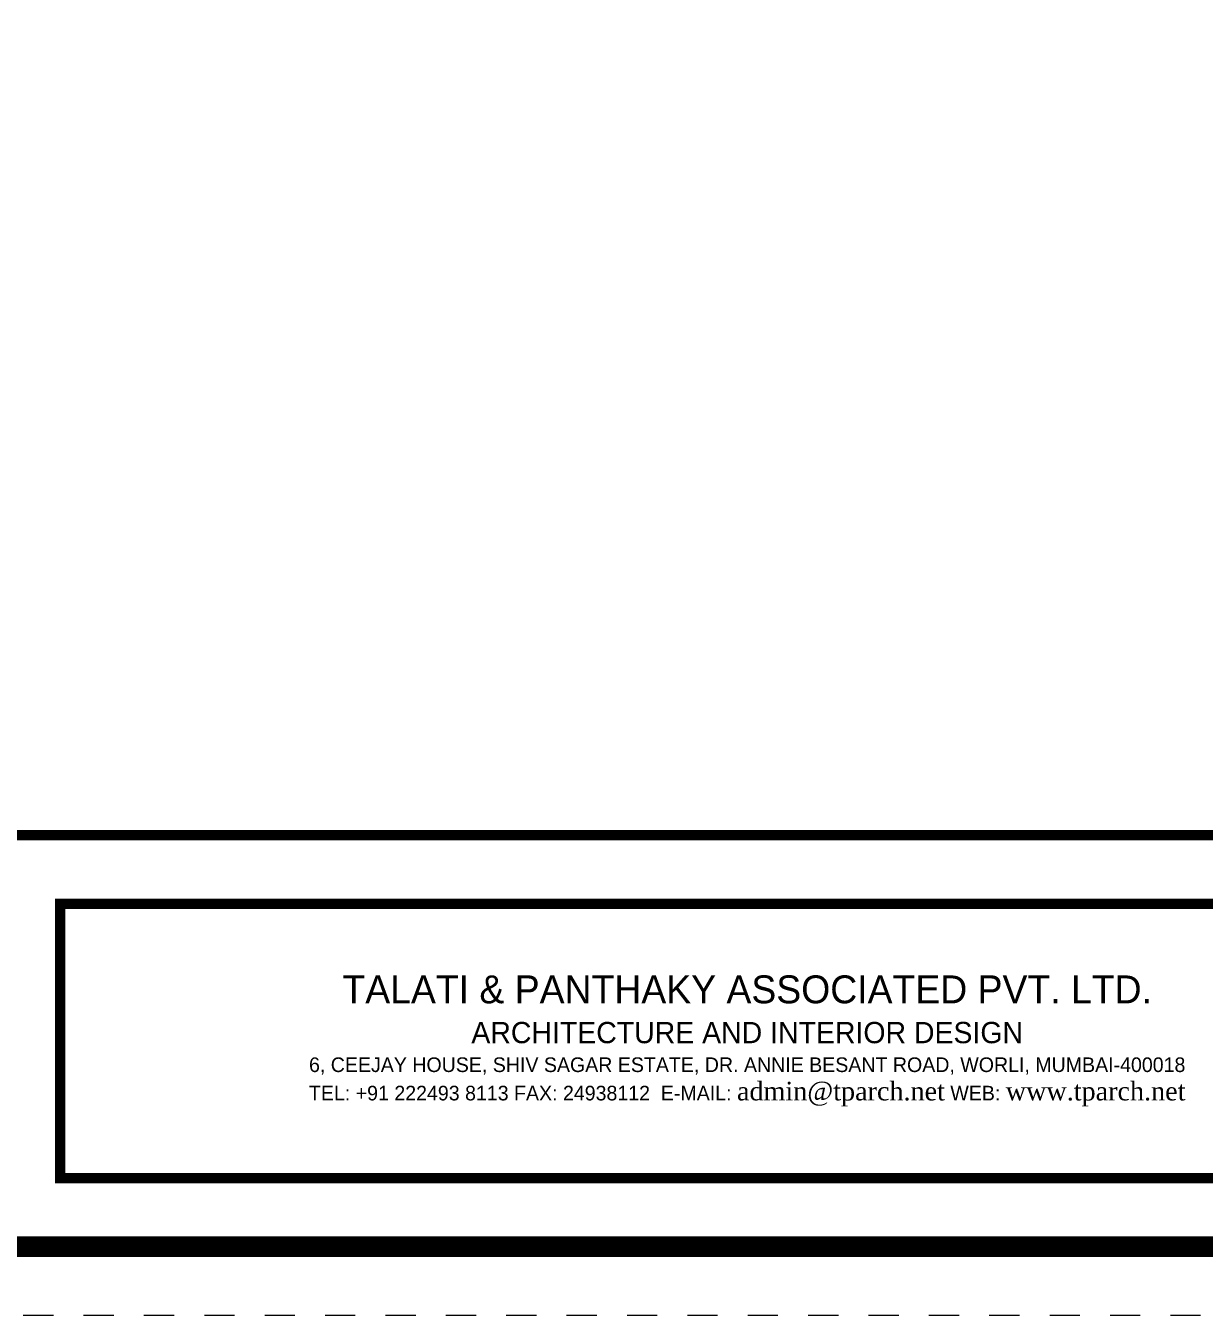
# Paper-space layout 'Presentation A2' of a CAD drawing. Header units: inches. Extents: x 0 to 23.5, y 0 to 17.1.
# Drawn here: x 17.248 to 21.151, y 0.039 to 4.311 of the extents above; entities that cross this region are included whole.
import ezdxf
from ezdxf.enums import TextEntityAlignment as Align

# ---------------------------------------------------------------- set-up
doc = ezdxf.new("R2010")
doc.units = ezdxf.units.IN
doc.linetypes.add('DASHDOT', pattern=[1, 0.5, -0.25, 0, -0.25])
doc.layers.add('G-ANNO-REFR', color=253, linetype='DASHDOT', lineweight=5, plot=False)
for name, color, linetype, lineweight in [('G-ANNO-TEXT-BOLD', 1, 'Continuous', 15), ('G-ANNO-TTLB', 7, 'Continuous', 50), ('G-PAPR-GRAY', 251, 'Continuous', 15), ('G-PAPR-GRAY-DARK', 251, 'Continuous', 100), ('G-PAPR-THIN', 20, 'Continuous', 5)]:
    doc.layers.add(name, color=color, linetype=linetype, lineweight=lineweight)
doc.styles.add('BG', font='bgothl.ttf')

# ---------------------------------------------------------------- blocks, each defined once
blk = doc.blocks.new('*U159')
at = {"layer": 'G-ANNO-REFR'}
blk.add_lwpolyline([(1, 1), (597, 1), (597, 435), (1, 435)], close=True, dxfattribs=at)
at = {"layer": 'G-PAPR-GRAY', "const_width": 0.866}
for points in [[(12.54, 423.46), (585.46, 423.46), (585.46, 41.39), (12.54, 41.39)], [(556.61, 12.54), (440.98, 12.54), (440.98, 35.62), (556.61, 35.62)]]:
    blk.add_lwpolyline(points, close=True, dxfattribs=at)
at = {"layer": 'G-PAPR-GRAY-DARK', "const_width": 1.73}
blk.add_lwpolyline([(6.77, 6.77), (591.23, 6.77), (591.23, 429.23), (6.77, 429.23)], close=True, dxfattribs=at)
at = {"layer": 'G-ANNO-TEXT-BOLD', "style": 'BG'}
blk.add_attdef('PRESENTATION_TITLE', text='', height=3.5, dxfattribs=at).set_placement((20.69, 31.38), align=Align.TOP_LEFT)
for tag, p, height in [('PRESENTATION_LEVEL', (295.87, 27.88), 3.5), ('ADDRESS', (20.69, 17.46), 3.5), ('PRESENTATION_SCALE', (295.87, 17.46), 3.5), ('PRESENTATION_DATE', (220.48, 17.46), 2.5)]:
    blk.add_attdef(tag, p, '', height=height, dxfattribs=at)
at = {"layer": 'G-PAPR-THIN', "insert": (498.79, 24.08), "char_height": 4.029, "width": 115.6247, "attachment_point": 5, "style": 'BG'}
blk.add_mtext('{\\H0.5833x;TALATI & PANTHAKY ASSOCIATED PVT. LTD.\\P\\H0.7617x;ARCHITECTURE AND INTERIOR DESIGN\\P\\H0.6877x;6, CEEJAY HOUSE, SHIV SAGAR ESTATE, DR. ANNIE BESANT ROAD, WORLI, MUMBAI-400018  \\PTEL: +91 222493 8113 FAX: 24938112  E-MAIL: \\fRomantic|b0|i0|c2|p2;\\H1.273x;admin@tparch.net\\fBankGothic Lt BT|b0|i0|c0|p34;\\H0.7855x; WEB: \\fRomantic|b0|i0|c2|p2;\\H1.273x;www.tparch.net}', dxfattribs=at)

psp = doc.layouts.new('Presentation A2')

# ---------------------------------------------------------------- block references
at = {"layer": 'G-ANNO-TTLB', "xscale": 0.03937007874015748, "yscale": 0.03937007874015748, "zscale": 0.03937007874015748}
psp.add_blockref('*U159', (0, 0), dxfattribs=at)

doc.saveas('drawing.dxf')
